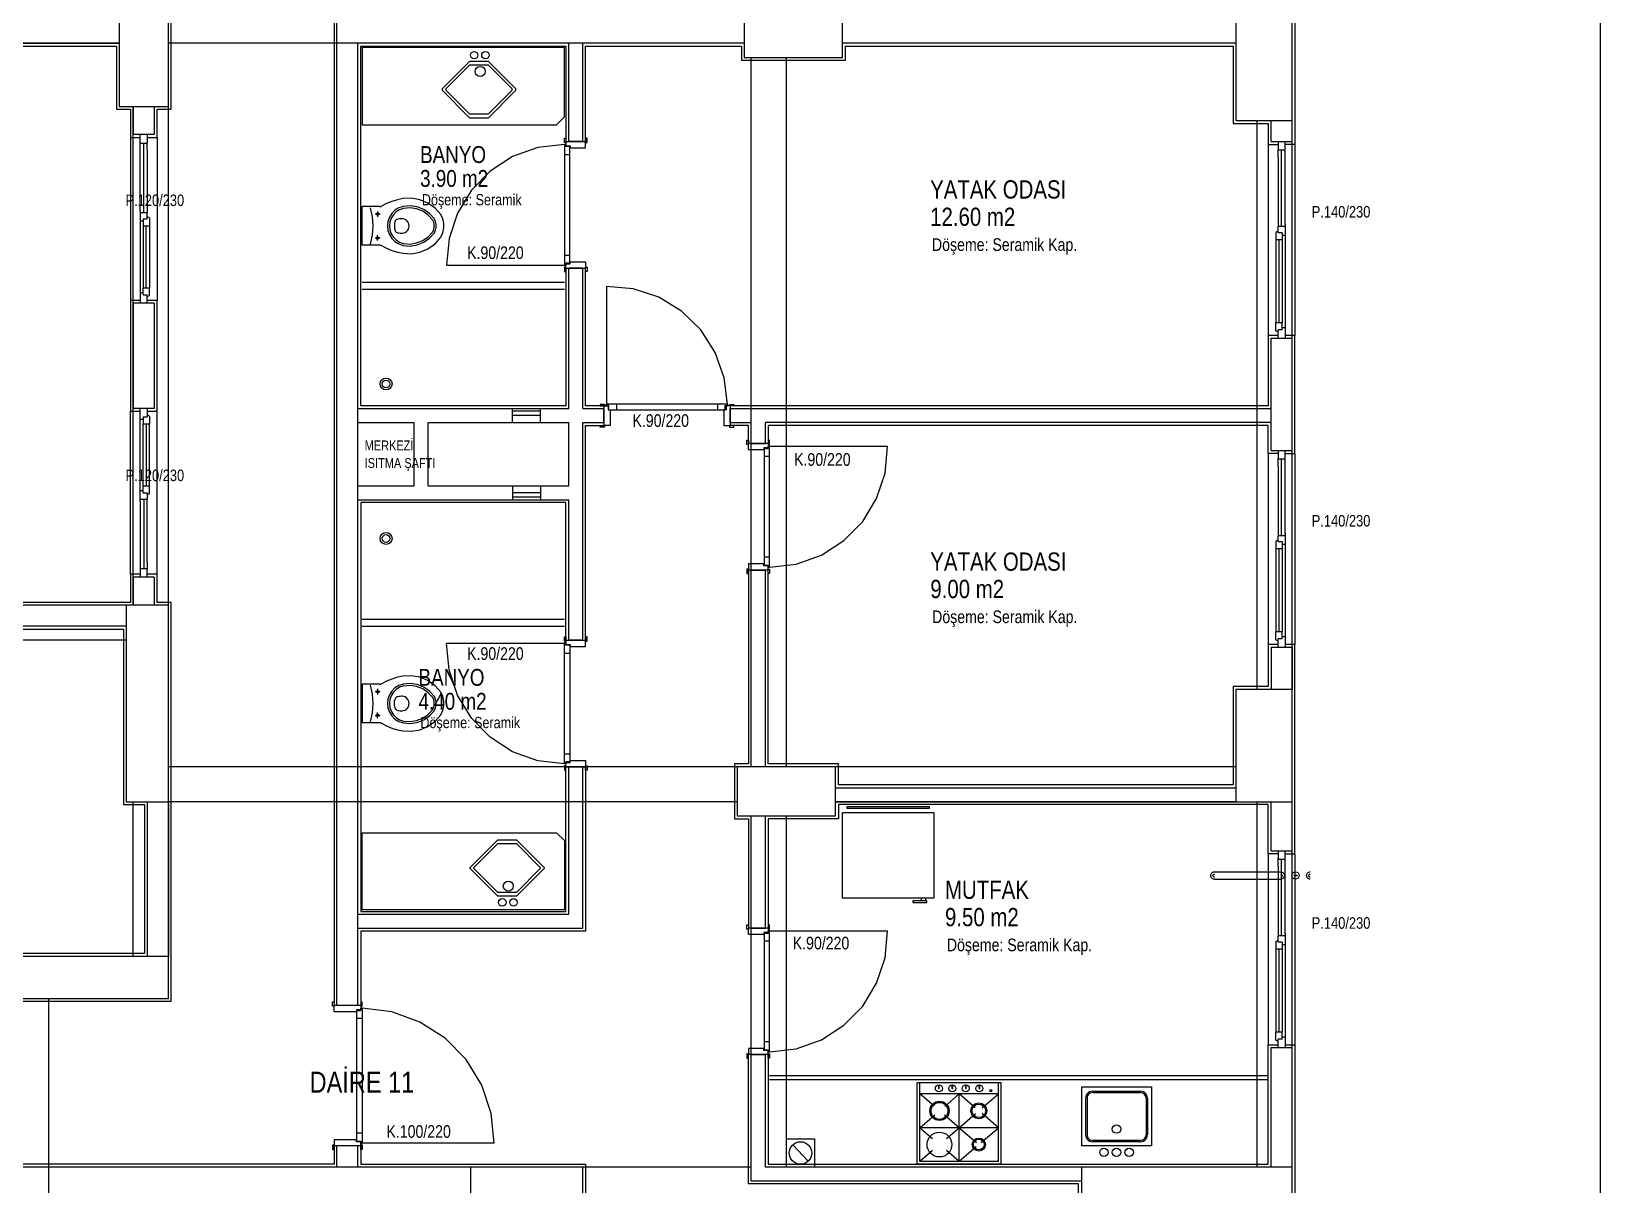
# Model space of a CAD drawing. Header units: centimetres. Extents: x 0 to 12847, y -30 to 2970.
# Drawn here: x 2948.4 to 3227.7, y 1325.6 to 1530.8 of the extents above; entities that cross this region are included whole.
import ezdxf

# ---------------------------------------------------------------- set-up
doc = ezdxf.new("R2010")
doc.units = ezdxf.units.CM
doc.layers.add('SCOTT-CERCEVE', color=7, linetype='CONTINUOUS')
doc.layers.add('SCOTT-MIMARI', color=8, linetype='CONTINUOUS')
doc.styles.get("Standard").update_dxf_attribs({"font": 'arial.ttf', "width": 0.8})

msp = doc.modelspace()

# ---------------------------------------------------------------- linework, layer by layer
at = {"layer": 'SCOTT-CERCEVE'}
msp.add_line((3227.7, 0), (3227.7, 2970), dxfattribs=at)
at = {"layer": 'SCOTT-MIMARI'}
for p, q in [((2967.8, 1498.97), (2967.8, 1512.47)), ((2967.8, 1510.97), (2969.05, 1510.97)), ((2968.42, 1498.59), (2968.42, 1510.97)), ((2969.05, 1512.47), (2969.05, 1510.97)), ((2969.05, 1509.72), (2969.05, 1511.13)), ((3043.3, 1511.08), (3043.3, 1511.84)), ((3043.3, 1511.84), (3043.55, 1511.84)), ((3043.55, 1511.08), (3043.3, 1511.08)), ((3043.55, 1511.84), (3043.55, 1511.08)), ((3043.55, 1511.22), (3043.55, 1510.47)), ((3043.55, 1511.22), (3047.05, 1511.22)), ((3047.34, 1511.85), (3047.05, 1511.85)), ((3047.05, 1511.85), (3047.05, 1511.08)), ((3047.05, 1510.09), (3047.05, 1511.22)), ((3047.05, 1511.08), (3047.34, 1511.08)), ((3047.34, 1511.08), (3047.34, 1511.85)), ((3170.3, 1511.22), (3170.3, 1509.72)), ((3171.55, 1496.47), (3171.55, 1511.22)), ((2969.05, 1509.72), (2969.05, 1498.59)), ((3043.3, 1510.72), (3043.3, 1489.22)), ((3043.55, 1510.72), (3043.3, 1510.72)), ((3043.3, 1508.93), (3044.26, 1508.93)), ((3043.53, 1510.34), (3043.53, 1510.72)), ((3044.26, 1510.34), (3043.53, 1510.34)), ((3043.55, 1510.47), (3044.3, 1510.47)), ((3044.26, 1489.6), (3044.26, 1510.34)), ((3044.3, 1510.47), (3044.3, 1510.09)), ((3044.3, 1510.09), (3047.05, 1510.09)), ((3170.3, 1508.47), (3170.3, 1509.88)), ((3171.55, 1509.72), (3170.3, 1509.72)), ((3170.3, 1508.47), (3170.3, 1496.09)), ((3170.92, 1496.09), (3170.92, 1509.72)), ((2967.8, 1498.97), (2967.8, 1497.09)), ((2967.8, 1498.59), (2969.05, 1498.59)), ((2968.3, 1497.09), (2967.8, 1497.09)), ((2968.3, 1497.47), (2968.3, 1496.22)), ((2968.3, 1497.47), (2969.05, 1497.47)), ((2969.05, 1497.47), (2969.05, 1498.59)), ((2969.42, 1497.63), (2969.42, 1496.22)), ((3007.3, 1492.78), (3007.3, 1499.65)), ((3010.44, 1499.65), (3007.3, 1499.65)), ((3009.58, 1498.35), (3010.51, 1498.35)), ((3010.05, 1498.81), (3010.05, 1497.83)), ((2968.3, 1496.22), (2968.3, 1485.22)), ((2968.3, 1496.22), (2969.42, 1496.22)), ((2968.86, 1485.22), (2968.86, 1496.22)), ((2969.42, 1496.22), (2969.42, 1485.22)), ((3010.05, 1493.62), (3010.05, 1494.6)), ((3013.07, 1496.76), (3013.07, 1495.68)), ((3169.92, 1495.13), (3169.92, 1493.72)), ((3170.3, 1494.97), (3170.3, 1496.09)), ((3171.55, 1496.09), (3170.3, 1496.09)), ((3171.05, 1494.97), (3170.3, 1494.97)), ((3171.05, 1494.97), (3171.05, 1493.72)), ((3171.05, 1494.59), (3171.55, 1494.59)), ((3171.55, 1496.47), (3171.55, 1494.59)), ((3010.44, 1492.78), (3007.3, 1492.78)), ((3009.58, 1494.09), (3010.51, 1494.09)), ((3169.92, 1493.72), (3169.92, 1478.97)), ((3171.05, 1493.72), (3169.92, 1493.72)), ((3170.49, 1478.97), (3170.49, 1493.72)), ((3171.05, 1493.72), (3171.05, 1478.97)), ((3022.3, 1489.22), (3043.3, 1489.22)), ((3043.3, 1491), (3044.26, 1491)), ((3043.55, 1489.22), (3043.3, 1489.22)), ((3043.3, 1488.86), (3043.3, 1488.09)), ((3043.55, 1488.86), (3043.3, 1488.86)), ((3043.53, 1489.6), (3043.53, 1489.22)), ((3044.26, 1489.6), (3043.53, 1489.6)), ((3043.55, 1489.47), (3044.3, 1489.47)), ((3043.55, 1488.72), (3043.55, 1489.47)), ((3043.55, 1488.09), (3043.55, 1488.86)), ((3043.55, 1488.72), (3047.05, 1488.72)), ((3044.3, 1489.47), (3044.3, 1489.84)), ((3044.3, 1489.84), (3047.05, 1489.84)), ((3047.05, 1489.84), (3047.05, 1488.72)), ((3047.05, 1488.86), (3047.34, 1488.86)), ((3047.05, 1488.08), (3047.05, 1488.86)), ((3047.34, 1488.86), (3047.34, 1488.08)), ((3043.3, 1488.09), (3043.55, 1488.09)), ((3047.34, 1488.08), (3047.05, 1488.08)), ((2967.8, 1484.34), (2968.3, 1484.34)), ((2967.8, 1484.34), (2967.8, 1482.47)), ((2968.3, 1483.97), (2968.3, 1485.22)), ((2968.3, 1485.22), (2969.42, 1485.22)), ((2968.3, 1483.97), (2969.05, 1483.97)), ((2969.05, 1482.47), (2969.05, 1483.97)), ((2969.42, 1483.81), (2969.42, 1485.22)), ((3050.8, 1485.46), (3050.8, 1464.47)), ((3169.92, 1477.56), (3169.92, 1478.97)), ((3171.05, 1478.97), (3169.92, 1478.97)), ((3170.3, 1476.22), (3170.3, 1477.72)), ((3171.05, 1477.72), (3170.3, 1477.72)), ((3171.05, 1477.72), (3171.05, 1478.97)), ((3171.55, 1478.09), (3171.05, 1478.09)), ((3171.55, 1478.09), (3171.55, 1476.22)), ((2967.8, 1461.84), (2967.8, 1463.72)), ((2969.05, 1463.72), (2969.05, 1462.22)), ((3050.44, 1464.46), (3049.67, 1464.46)), ((3049.67, 1464.46), (3049.67, 1464.22)), ((3049.67, 1464.22), (3050.44, 1464.22)), ((3050.3, 1464.22), (3050.3, 1460.72)), ((3050.3, 1464.22), (3051.05, 1464.22)), ((3050.44, 1464.22), (3050.44, 1464.46)), ((3072.3, 1464.47), (3050.8, 1464.47)), ((3050.8, 1464.22), (3050.8, 1464.47)), ((3051.18, 1464.23), (3050.8, 1464.23)), ((3051.05, 1464.22), (3051.05, 1463.47)), ((3051.05, 1463.47), (3051.42, 1463.47)), ((3051.18, 1463.5), (3051.18, 1464.23)), ((3051.18, 1463.5), (3071.92, 1463.5)), ((3051.42, 1463.47), (3051.42, 1460.72)), ((3052.58, 1464.47), (3052.58, 1463.5)), ((3070.51, 1464.47), (3070.51, 1463.5)), ((3071.67, 1463.47), (3071.67, 1460.72)), ((3072.05, 1463.47), (3071.67, 1463.47)), ((3071.92, 1463.5), (3071.92, 1464.23)), ((3071.92, 1464.23), (3072.3, 1464.23)), ((3072.8, 1464.22), (3072.05, 1464.22)), ((3072.05, 1464.22), (3072.05, 1463.47)), ((3072.3, 1464.22), (3072.3, 1464.47)), ((3072.66, 1464.46), (3073.42, 1464.46)), ((3072.66, 1464.22), (3072.66, 1464.46)), ((3073.42, 1464.22), (3072.66, 1464.22)), ((3072.8, 1464.22), (3072.8, 1460.72)), ((3073.42, 1464.46), (3073.42, 1464.22)), ((2967.8, 1461.84), (2968.3, 1461.84)), ((2968.3, 1462.22), (2968.3, 1460.97)), ((2968.3, 1462.22), (2969.05, 1462.22)), ((2968.3, 1449.97), (2968.3, 1460.97)), ((2968.3, 1460.97), (2969.42, 1460.97)), ((2968.86, 1460.97), (2968.86, 1449.97)), ((2969.42, 1462.38), (2969.42, 1460.97)), ((2969.42, 1449.97), (2969.42, 1460.97)), ((3049.66, 1460.43), (3049.66, 1460.72)), ((3049.66, 1460.72), (3050.44, 1460.72)), ((3051.42, 1460.72), (3050.3, 1460.72)), ((3050.44, 1460.72), (3050.44, 1460.43)), ((3071.67, 1460.72), (3072.8, 1460.72)), ((3072.66, 1460.72), (3072.66, 1460.43)), ((3073.44, 1460.72), (3072.66, 1460.72)), ((3073.44, 1460.43), (3073.44, 1460.72)), ((3050.44, 1460.43), (3049.66, 1460.43)), ((3072.66, 1460.43), (3073.44, 1460.43)), ((3075.76, 1458.1), (3076.05, 1458.1)), ((3075.76, 1457.33), (3075.76, 1458.1)), ((3076.05, 1458.1), (3076.05, 1457.33)), ((3079.55, 1458.09), (3079.55, 1457.33)), ((3079.79, 1458.09), (3079.55, 1458.09)), ((3079.79, 1457.33), (3079.79, 1458.09)), ((3076.05, 1457.33), (3075.76, 1457.33)), ((3076.05, 1456.34), (3076.05, 1457.47)), ((3079.55, 1457.47), (3076.05, 1457.47)), ((3078.8, 1456.34), (3076.05, 1456.34)), ((3078.8, 1456.72), (3078.8, 1456.34)), ((3079.55, 1456.72), (3078.8, 1456.72)), ((3078.83, 1456.59), (3078.83, 1435.85)), ((3078.83, 1456.59), (3079.56, 1456.59)), ((3079.8, 1455.18), (3078.83, 1455.18)), ((3079.55, 1457.47), (3079.55, 1456.72)), ((3079.55, 1457.33), (3079.79, 1457.33)), ((3079.55, 1456.97), (3079.8, 1456.97)), ((3079.56, 1456.59), (3079.56, 1456.97)), ((3079.8, 1435.47), (3079.8, 1456.97)), ((3100.8, 1456.97), (3079.8, 1456.97)), ((3170.3, 1456.22), (3170.3, 1454.72)), ((3171.55, 1441.47), (3171.55, 1456.22)), ((3170.3, 1453.47), (3170.3, 1454.88)), ((3171.55, 1454.72), (3170.3, 1454.72)), ((3170.3, 1453.47), (3170.3, 1441.09)), ((3170.92, 1441.09), (3170.92, 1454.72)), ((2968.3, 1448.72), (2968.3, 1449.97)), ((2968.3, 1449.97), (2969.42, 1449.97)), ((2969.42, 1448.56), (2969.42, 1449.97)), ((2967.8, 1447.22), (2967.8, 1449.09)), ((2968.3, 1449.09), (2967.8, 1449.09)), ((2967.8, 1447.59), (2969.05, 1447.59)), ((2967.8, 1447.22), (2967.8, 1433.72)), ((2968.3, 1448.72), (2969.05, 1448.72)), ((2968.42, 1447.59), (2968.42, 1435.22)), ((2969.05, 1448.72), (2969.05, 1447.59)), ((2969.05, 1436.47), (2969.05, 1447.59)), ((3170.3, 1439.97), (3170.3, 1441.09)), ((3171.55, 1441.09), (3170.3, 1441.09)), ((3171.55, 1441.47), (3171.55, 1439.59)), ((3169.92, 1440.13), (3169.92, 1438.72)), ((3169.92, 1438.72), (3169.92, 1423.97)), ((3171.05, 1438.72), (3169.92, 1438.72)), ((3171.05, 1439.97), (3170.3, 1439.97)), ((3170.49, 1423.97), (3170.49, 1438.72)), ((3171.05, 1439.97), (3171.05, 1438.72)), ((3171.05, 1439.59), (3171.55, 1439.59)), ((3171.05, 1438.72), (3171.05, 1423.97)), ((2969.05, 1436.47), (2969.05, 1435.06)), ((3076.05, 1436.09), (3076.05, 1434.97)), ((3078.8, 1436.09), (3076.05, 1436.09)), ((3078.8, 1435.72), (3078.8, 1436.09)), ((3079.55, 1435.72), (3078.8, 1435.72)), ((3079.8, 1437.25), (3078.83, 1437.25)), ((3078.83, 1435.85), (3079.56, 1435.85)), ((3079.55, 1434.97), (3079.55, 1435.72)), ((3079.56, 1435.85), (3079.56, 1435.47)), ((2967.8, 1435.22), (2969.05, 1435.22)), ((2969.05, 1433.72), (2969.05, 1435.22)), ((3076.05, 1435.11), (3075.76, 1435.11)), ((3075.76, 1435.11), (3075.76, 1434.33)), ((3075.76, 1434.33), (3076.05, 1434.33)), ((3076.05, 1434.33), (3076.05, 1435.11)), ((3079.55, 1434.97), (3076.05, 1434.97)), ((3079.55, 1435.47), (3079.8, 1435.47)), ((3079.55, 1434.34), (3079.55, 1435.11)), ((3079.55, 1435.11), (3079.79, 1435.11)), ((3079.79, 1434.34), (3079.55, 1434.34)), ((3079.79, 1435.11), (3079.79, 1434.34)), ((3022.3, 1421.97), (3043.3, 1421.97)), ((3043.3, 1422.33), (3043.3, 1423.09)), ((3043.3, 1423.09), (3043.55, 1423.09)), ((3043.55, 1422.33), (3043.3, 1422.33)), ((3043.3, 1400.47), (3043.3, 1421.97)), ((3043.55, 1421.97), (3043.3, 1421.97)), ((3043.53, 1421.59), (3043.53, 1421.97)), ((3044.26, 1421.59), (3043.53, 1421.59)), ((3043.55, 1423.09), (3043.55, 1422.33)), ((3043.55, 1422.47), (3047.05, 1422.47)), ((3043.55, 1422.47), (3043.55, 1421.72)), ((3043.55, 1421.72), (3044.3, 1421.72)), ((3044.26, 1421.59), (3044.26, 1400.85)), ((3044.3, 1421.72), (3044.3, 1421.34)), ((3047.34, 1423.1), (3047.05, 1423.1)), ((3047.05, 1423.1), (3047.05, 1422.33)), ((3047.05, 1421.34), (3047.05, 1422.47)), ((3047.05, 1422.33), (3047.34, 1422.33)), ((3047.34, 1422.33), (3047.34, 1423.1)), ((3169.92, 1422.56), (3169.92, 1423.97)), ((3171.05, 1423.97), (3169.92, 1423.97)), ((3170.3, 1421.22), (3170.3, 1422.72)), ((3171.05, 1422.72), (3170.3, 1422.72)), ((3171.05, 1422.72), (3171.05, 1423.97)), ((3171.55, 1423.09), (3171.05, 1423.09)), ((3171.55, 1423.09), (3171.55, 1421.22)), ((3043.3, 1420.18), (3044.26, 1420.18)), ((3044.3, 1421.34), (3047.05, 1421.34)), ((3007.3, 1414.65), (3007.3, 1407.78)), ((3010.44, 1414.65), (3007.3, 1414.65)), ((3009.58, 1413.35), (3010.51, 1413.35)), ((3010.05, 1413.81), (3010.05, 1412.83)), ((3013.07, 1410.68), (3013.07, 1411.76)), ((3010.44, 1407.78), (3007.3, 1407.78)), ((3009.58, 1409.09), (3010.51, 1409.09)), ((3010.05, 1408.62), (3010.05, 1409.6)), ((3043.3, 1402.25), (3044.26, 1402.25)), ((3043.55, 1400.47), (3043.3, 1400.47)), ((3043.3, 1400.11), (3043.3, 1399.34)), ((3043.55, 1400.11), (3043.3, 1400.11)), ((3043.3, 1399.34), (3043.55, 1399.34)), ((3044.26, 1400.85), (3043.53, 1400.85)), ((3043.53, 1400.85), (3043.53, 1400.47)), ((3043.55, 1399.97), (3043.55, 1400.72)), ((3043.55, 1400.72), (3044.3, 1400.72)), ((3043.55, 1399.34), (3043.55, 1400.11)), ((3043.55, 1399.97), (3047.05, 1399.97)), ((3044.3, 1401.09), (3047.05, 1401.09)), ((3044.3, 1400.72), (3044.3, 1401.09)), ((3047.05, 1401.09), (3047.05, 1399.97)), ((3047.05, 1400.11), (3047.34, 1400.11)), ((3047.05, 1399.33), (3047.05, 1400.11)), ((3047.34, 1399.33), (3047.05, 1399.33)), ((3047.34, 1400.11), (3047.34, 1399.33)), ((3092.77, 1376.58), (3092.77, 1391.83)), ((3092.77, 1391.83), (3109.02, 1391.83)), ((3108.27, 1392.83), (3093.52, 1392.83)), ((3093.52, 1392.83), (3093.52, 1392.58)), ((3093.52, 1392.58), (3108.27, 1392.58)), ((3108.27, 1392.58), (3108.27, 1392.83)), ((3109.02, 1391.83), (3109.02, 1376.58)), ((3170.3, 1384.97), (3170.3, 1383.47)), ((3170.3, 1382.22), (3170.3, 1383.63)), ((3171.55, 1383.47), (3170.3, 1383.47)), ((3170.92, 1369.84), (3170.92, 1383.47)), ((3171.55, 1370.22), (3171.55, 1384.97)), ((3158.97, 1381.26), (3170.78, 1381.26)), ((3158.97, 1379.95), (3170.78, 1379.95)), ((3170.3, 1382.22), (3170.3, 1369.84)), ((3105.27, 1376.08), (3105.27, 1375.83)), ((3107.77, 1376.08), (3105.27, 1376.08)), ((3105.27, 1375.83), (3107.77, 1375.83)), ((3106.77, 1376.58), (3106.77, 1376.08)), ((3107.52, 1376.58), (3107.52, 1376.08)), ((3107.77, 1375.83), (3107.77, 1376.08)), ((3075.76, 1371.85), (3076.05, 1371.85)), ((3075.76, 1371.08), (3075.76, 1371.85)), ((3076.05, 1371.85), (3076.05, 1371.08)), ((3079.55, 1371.84), (3079.55, 1371.08)), ((3079.79, 1371.84), (3079.55, 1371.84)), ((3079.79, 1371.08), (3079.79, 1371.84)), ((3076.05, 1371.08), (3075.76, 1371.08)), ((3076.05, 1370.09), (3076.05, 1371.22)), ((3079.55, 1371.22), (3076.05, 1371.22)), ((3078.8, 1370.09), (3076.05, 1370.09)), ((3078.8, 1370.47), (3078.8, 1370.09)), ((3079.55, 1370.47), (3078.8, 1370.47)), ((3078.83, 1370.34), (3078.83, 1349.6)), ((3078.83, 1370.34), (3079.56, 1370.34)), ((3079.8, 1368.93), (3078.83, 1368.93)), ((3079.55, 1371.22), (3079.55, 1370.47)), ((3079.55, 1371.08), (3079.79, 1371.08)), ((3079.55, 1370.72), (3079.8, 1370.72)), ((3079.56, 1370.34), (3079.56, 1370.72)), ((3079.8, 1349.22), (3079.8, 1370.72)), ((3100.8, 1370.72), (3079.8, 1370.72)), ((3169.92, 1368.88), (3169.92, 1367.47)), ((3170.3, 1368.72), (3170.3, 1369.84)), ((3171.55, 1369.84), (3170.3, 1369.84)), ((3171.05, 1368.72), (3170.3, 1368.72)), ((3171.05, 1368.72), (3171.05, 1367.47)), ((3171.55, 1370.22), (3171.55, 1368.34)), ((3169.92, 1367.47), (3169.92, 1352.72)), ((3171.05, 1367.47), (3169.92, 1367.47)), ((3170.49, 1352.72), (3170.49, 1367.47)), ((3171.05, 1368.34), (3171.55, 1368.34)), ((3171.05, 1367.47), (3171.05, 1352.72)), ((3002.01, 1358.1), (3002.3, 1358.1)), ((3002.01, 1357.33), (3002.01, 1358.1)), ((3002.3, 1357.33), (3002.01, 1357.33)), ((3002.3, 1358.1), (3002.3, 1357.33)), ((3002.3, 1356.34), (3002.3, 1357.47)), ((3007.05, 1357.47), (3002.3, 1357.47)), ((3007.05, 1358.09), (3007.05, 1357.33)), ((3007.29, 1358.09), (3007.05, 1358.09)), ((3007.05, 1357.47), (3007.05, 1356.72)), ((3007.05, 1357.33), (3007.29, 1357.33)), ((3007.29, 1357.33), (3007.29, 1358.09)), ((3006.3, 1356.34), (3002.3, 1356.34)), ((3007.05, 1356.72), (3006.3, 1356.72)), ((3006.3, 1356.72), (3006.3, 1356.34)), ((3006.33, 1333.35), (3006.33, 1356.59)), ((3006.33, 1356.59), (3007.06, 1356.59)), ((3007.3, 1355.18), (3006.33, 1355.18)), ((3007.05, 1356.97), (3007.3, 1356.97)), ((3007.06, 1356.59), (3007.06, 1356.97)), ((3007.3, 1356.97), (3007.3, 1332.97)), ((3169.92, 1351.31), (3169.92, 1352.72)), ((3171.05, 1352.72), (3169.92, 1352.72)), ((3171.05, 1351.47), (3171.05, 1352.72)), ((3171.55, 1351.84), (3171.05, 1351.84)), ((3171.55, 1351.84), (3171.55, 1349.97)), ((3076.05, 1349.84), (3076.05, 1348.72)), ((3078.8, 1349.84), (3076.05, 1349.84)), ((3078.8, 1349.47), (3078.8, 1349.84)), ((3079.55, 1349.47), (3078.8, 1349.47)), ((3079.8, 1351), (3078.83, 1351)), ((3078.83, 1349.6), (3079.56, 1349.6)), ((3079.55, 1348.72), (3079.55, 1349.47)), ((3079.55, 1349.22), (3079.8, 1349.22)), ((3079.56, 1349.6), (3079.56, 1349.22)), ((3170.3, 1349.97), (3170.3, 1351.47)), ((3171.05, 1351.47), (3170.3, 1351.47)), ((3076.05, 1348.86), (3075.76, 1348.86)), ((3075.76, 1348.86), (3075.76, 1348.08)), ((3075.76, 1348.08), (3076.05, 1348.08)), ((3076.05, 1348.08), (3076.05, 1348.86)), ((3079.55, 1348.72), (3076.05, 1348.72)), ((3079.55, 1348.09), (3079.55, 1348.86)), ((3079.55, 1348.86), (3079.79, 1348.86)), ((3079.79, 1348.09), (3079.55, 1348.09)), ((3079.79, 1348.86), (3079.79, 1348.09)), ((3168.55, 1344.97), (3079.8, 1344.97)), ((3121.04, 1343.72), (3106.04, 1343.72)), ((3106.54, 1341.72), (3106.54, 1343.72)), ((3109.86, 1343.34), (3109.86, 1342.72)), ((3110, 1342.72), (3110, 1343.34)), ((3112.26, 1343.34), (3112.26, 1342.72)), ((3112.39, 1342.72), (3112.39, 1343.34)), ((3114.66, 1343.34), (3114.66, 1342.72)), ((3114.79, 1342.72), (3114.79, 1343.34)), ((3117.05, 1343.34), (3117.05, 1342.72)), ((3117.19, 1342.72), (3117.19, 1343.34)), ((3120.54, 1329.72), (3120.54, 1343.72)), ((3121.04, 1329.22), (3121.04, 1343.72)), ((3109.1, 1339.53), (3106.54, 1341.72)), ((3120.54, 1341.72), (3106.54, 1341.72)), ((3106.54, 1329.72), (3106.54, 1341.72)), ((3109.86, 1342.72), (3110, 1342.72)), ((3110.97, 1339.51), (3113.54, 1341.72)), ((3112.26, 1342.72), (3112.39, 1342.72)), ((3116.38, 1339.28), (3113.54, 1341.72)), ((3113.54, 1329.72), (3113.54, 1341.72)), ((3114.66, 1342.72), (3114.79, 1342.72)), ((3117.05, 1342.72), (3117.19, 1342.72)), ((3117.66, 1339.25), (3120.54, 1341.72)), ((3135.3, 1342.97), (3135.3, 1332.47)), ((3135.3, 1342.97), (3147.8, 1342.97)), ((3136.05, 1340.97), (3136.05, 1334.47)), ((3136.3, 1340.97), (3136.3, 1334.47)), ((3137.3, 1342.22), (3145.8, 1342.22)), ((3137.3, 1341.97), (3145.8, 1341.97)), ((3146.8, 1340.97), (3146.8, 1334.47)), ((3147.05, 1340.97), (3147.05, 1334.47)), ((3147.8, 1342.97), (3147.8, 1332.47)), ((3106.54, 1335.72), (3109.2, 1337.99)), ((3113.54, 1335.72), (3110.93, 1337.96)), ((3113.54, 1335.72), (3116.47, 1338.22)), ((3120.54, 1335.72), (3117.62, 1338.22)), ((3106.54, 1335.72), (3108.78, 1333.8)), ((3120.54, 1335.72), (3106.54, 1335.72)), ((3111.3, 1333.8), (3113.54, 1335.72)), ((3113.54, 1335.72), (3116.6, 1333.1)), ((3117.44, 1333.06), (3120.54, 1335.72)), ((3002.3, 1332.61), (3002.01, 1332.61)), ((3002.01, 1332.61), (3002.01, 1331.83)), ((3002.3, 1333.59), (3002.3, 1332.47)), ((3006.3, 1333.59), (3002.3, 1333.59)), ((3002.3, 1331.83), (3002.3, 1332.61)), ((3007.05, 1332.47), (3002.3, 1332.47)), ((3006.3, 1333.22), (3006.3, 1333.59)), ((3007.05, 1333.22), (3006.3, 1333.22)), ((3007.3, 1334.75), (3006.33, 1334.75)), ((3006.33, 1333.35), (3007.06, 1333.35)), ((3007.05, 1332.47), (3007.05, 1333.22)), ((3007.05, 1332.97), (3007.3, 1332.97)), ((3007.05, 1331.84), (3007.05, 1332.61)), ((3007.05, 1332.61), (3007.29, 1332.61)), ((3007.06, 1333.35), (3007.06, 1332.97)), ((3007.29, 1332.61), (3007.29, 1331.84)), ((3030.8, 1332.97), (3007.3, 1332.97)), ((3116.59, 1332.33), (3113.54, 1329.72)), ((3147.8, 1332.47), (3135.3, 1332.47)), ((3145.8, 1333.47), (3137.3, 1333.47)), ((3145.8, 1333.22), (3137.3, 1333.22)), ((3002.01, 1331.83), (3002.3, 1331.83)), ((3007.29, 1331.84), (3007.05, 1331.84)), ((3108.78, 1331.64), (3106.54, 1329.72)), ((3120.54, 1329.72), (3106.54, 1329.72)), ((3113.54, 1329.72), (3111.3, 1331.64)), ((3121.04, 1329.22), (3106.04, 1329.22))]:
    msp.add_line(p, q, dxfattribs=at)
for points in [[(3002.3, 1703.72), (3002.3, 1357.47)], [(3002.8, 1357.47), (3002.8, 1703.72)], [(2801.55, 1547.97), (2799.8, 1547.97), (2799.8, 1528.22), (2963.55, 1528.22)], [(3171.55, 1547.97), (3173.3, 1547.97), (3173.3, 1510.72), (3171.55, 1510.72)], [(2972.8, 1537.47), (2964.05, 1537.47), (2964.05, 1517.47), (2972.8, 1517.47), (2972.8, 1537.47)], [(2969.05, 1511.97), (2970.8, 1511.97), (2970.8, 1516.97), (2973.3, 1516.97), (2973.3, 1537.97), (2970.8, 1537.97)], [(3092.8, 1534.97), (3075.3, 1534.97), (3075.3, 1526.22), (3092.8, 1526.22), (3092.8, 1534.97)], [(3172.8, 1534.97), (3162.8, 1534.97), (3162.8, 1514.97), (3172.8, 1514.97), (3172.8, 1534.97)], [(2964.05, 1528.72), (2820.3, 1528.72)], [(2820.3, 1528.72), (2964.05, 1528.72)], [(2963.55, 1528.22), (2963.55, 1516.97), (2966.05, 1516.97), (2966.05, 1511.97), (2967.8, 1511.97)], [(3075.3, 1528.72), (2972.8, 1528.72)], [(3006.55, 1357.47), (3006.55, 1528.72)], [(3075.3, 1528.72), (3006.55, 1528.72)], [(3043.55, 1488.72), (3043.55, 1464.22), (3007.05, 1464.22), (3007.05, 1528.22), (3043.55, 1528.22), (3043.55, 1511.22)], [(3007.3, 1514.22), (3041.9, 1514.22), (3043.3, 1515.61), (3043.3, 1527.97), (3007.3, 1527.97), (3007.3, 1514.22), (3007.3, 1514.22)], [(3044.05, 1511.22), (3044.05, 1528.72)], [(3046.55, 1511.22), (3046.55, 1528.72)], [(3047.05, 1511.22), (3047.05, 1528.22), (3074.8, 1528.22), (3074.8, 1525.72), (3093.3, 1525.72), (3093.3, 1528.22), (3162.3, 1528.22), (3162.3, 1514.47), (3168.55, 1514.47), (3168.55, 1510.72), (3170.3, 1510.72)], [(3162.8, 1528.72), (3092.8, 1528.72)], [(3162.8, 1528.72), (3092.8, 1528.72)], [(3034.66, 1520.38), (3034.66, 1520.6), (3029.76, 1525.5), (3026.42, 1525.5), (3021.52, 1520.6), (3021.52, 1520.38), (3026.42, 1515.47), (3029.76, 1515.47), (3034.66, 1520.38)], [(3076.55, 1399.97), (3076.55, 1526.22)], [(3082.8, 1399.97), (3082.8, 1526.22)], [(3034, 1520.38), (3034, 1520.6), (3029.76, 1524.83), (3026.42, 1524.83), (3022.18, 1520.6), (3022.18, 1520.38), (3026.42, 1516.14), (3029.76, 1516.14), (3034, 1520.38)], [(2966.55, 1428.72), (2966.55, 1517.47)], [(2966.55, 1517.47), (2966.55, 1512.47)], [(2970.3, 1517.47), (2970.3, 1512.47)], [(2972.8, 1428.72), (2972.8, 1517.47)], [(3166.55, 1413.72), (3166.55, 1514.97)], [(3169.05, 1511.22), (3169.05, 1514.97)], [(3172.8, 1413.72), (3172.8, 1514.97)], [(3172.8, 1511.22), (3172.8, 1514.97)], [(2966.05, 1511.97), (2966.05, 1482.97)], [(2970.3, 1512.47), (2966.55, 1512.47)], [(2970.8, 1511.97), (2970.8, 1482.97)], [(3046.55, 1511.22), (3044.05, 1511.22)], [(3169.05, 1511.22), (3172.8, 1511.22)], [(3043.3, 1510.72), (3038.56, 1510.16), (3034.07, 1508.55), (3030.06, 1505.98), (3026.73, 1502.57), (3024.25, 1498.49), (3022.75, 1493.97), (3022.3, 1489.22)], [(3168.55, 1510.72), (3168.55, 1476.72)], [(3173.3, 1510.72), (3173.3, 1476.72)], [(3010.44, 1499.65), (3010.52, 1499.66), (3010.59, 1499.67), (3010.66, 1499.69), (3010.72, 1499.73)], [(3014.56, 1501.08), (3013.56, 1500.88), (3012.58, 1500.58), (3011.63, 1500.2), (3010.72, 1499.73)], [(3021.28, 1498.23), (3020.26, 1499.39), (3019, 1500.29), (3017.58, 1500.89), (3016.05, 1501.15), (3014.51, 1501.07)], [(3020.14, 1497.46), (3019.29, 1498.41), (3018.25, 1499.13), (3017.07, 1499.6), (3015.82, 1499.79), (3014.55, 1499.68)], [(2967.8, 1497.09), (2967.8, 1484.34)], [(2969.42, 1497.63), (2969.05, 1497.84)], [(3008.76, 1492.97), (3009.13, 1494.58), (3009.25, 1496.22), (3009.13, 1497.86), (3008.76, 1499.46)], [(3014.56, 1499.68), (3013.81, 1499.42), (3013.13, 1499), (3012.57, 1498.43), (3012.14, 1497.76), (3011.87, 1497.01), (3011.78, 1496.21)], [(3014.64, 1499.34), (3013.96, 1499.1), (3013.35, 1498.72), (3012.85, 1498.21), (3012.46, 1497.6), (3012.22, 1496.93), (3012.14, 1496.21)], [(3013.62, 1497.43), (3013.47, 1497.38), (3013.34, 1497.3), (3013.23, 1497.19), (3013.14, 1497.06), (3013.09, 1496.91), (3013.07, 1496.76)], [(3014.49, 1497.5), (3014.27, 1497.5), (3014.05, 1497.49), (3013.83, 1497.47), (3013.62, 1497.43)], [(3015.66, 1496.23), (3015.62, 1496.51), (3015.53, 1496.78), (3015.38, 1497.02), (3015.17, 1497.22), (3014.93, 1497.38), (3014.66, 1497.47), (3014.38, 1497.5)], [(3019.85, 1497.26), (3019.06, 1498.14), (3018.08, 1498.82), (3016.98, 1499.26), (3015.81, 1499.43), (3014.62, 1499.33)], [(3019.84, 1495.16), (3020.03, 1495.56), (3020.13, 1495.99), (3020.13, 1496.44), (3020.03, 1496.87), (3019.84, 1497.27)], [(3020.14, 1494.97), (3020.37, 1495.44), (3020.48, 1495.95), (3020.48, 1496.48), (3020.37, 1496.99), (3020.14, 1497.46)], [(3021.28, 1494.21), (3021.66, 1494.97), (3021.85, 1495.79), (3021.85, 1496.64), (3021.66, 1497.47), (3021.28, 1498.23)], [(3011.78, 1496.22), (3011.87, 1495.43), (3012.14, 1494.67), (3012.57, 1494), (3013.13, 1493.44), (3013.81, 1493.01), (3014.56, 1492.75)], [(3012.14, 1496.22), (3012.22, 1495.51), (3012.46, 1494.83), (3012.85, 1494.22), (3013.35, 1493.72), (3013.96, 1493.33), (3014.64, 1493.1)], [(3013.07, 1495.68), (3013.09, 1495.52), (3013.14, 1495.37), (3013.23, 1495.24), (3013.34, 1495.13), (3013.47, 1495.05), (3013.62, 1495)], [(3013.62, 1495), (3013.83, 1494.96), (3014.05, 1494.94), (3014.27, 1494.93), (3014.49, 1494.94)], [(3014.38, 1494.93), (3014.66, 1494.96), (3014.93, 1495.06), (3015.17, 1495.21), (3015.38, 1495.41), (3015.53, 1495.65), (3015.62, 1495.92), (3015.66, 1496.2)], [(3014.51, 1491.36), (3016.05, 1491.28), (3017.58, 1491.54), (3019, 1492.14), (3020.26, 1493.05), (3021.28, 1494.21)], [(3014.55, 1492.75), (3015.82, 1492.64), (3017.07, 1492.83), (3018.25, 1493.3), (3019.29, 1494.03), (3020.14, 1494.97)], [(3014.62, 1493.1), (3015.81, 1493), (3016.98, 1493.18), (3018.08, 1493.61), (3019.06, 1494.29), (3019.85, 1495.18)], [(3169.92, 1495.13), (3170.3, 1495.34)], [(3171.55, 1494.59), (3171.55, 1478.09)], [(3010.72, 1492.71), (3010.66, 1492.74), (3010.59, 1492.76), (3010.52, 1492.78), (3010.44, 1492.78)], [(3010.72, 1492.71), (3011.63, 1492.24), (3012.58, 1491.85), (3013.56, 1491.56), (3014.56, 1491.35)], [(3043.4, 1488.98), (3043.4, 1489.14), (3043.4, 1488.98)], [(3044.05, 1463.72), (3044.05, 1488.72)], [(3046.55, 1488.72), (3044.05, 1488.72)], [(3046.55, 1463.72), (3046.55, 1488.72)], [(3050.3, 1464.22), (3047.05, 1464.22), (3047.05, 1488.72)], [(3007.3, 1486.22), (3043.3, 1486.22)], [(2966.05, 1482.97), (2966.05, 1463.22), (2967.8, 1463.22)], [(2967.8, 1482.97), (2966.05, 1482.97)], [(2969.42, 1483.81), (2969.05, 1483.59)], [(2969.05, 1463.22), (2970.8, 1463.22), (2970.8, 1482.97), (2969.05, 1482.97)], [(3007.3, 1484.97), (3043.3, 1484.97)], [(3072.3, 1464.47), (3071.74, 1469.2), (3070.13, 1473.69), (3067.56, 1477.71), (3064.15, 1481.04), (3060.07, 1483.52), (3055.55, 1485.02), (3050.8, 1485.46)], [(2966.55, 1482.47), (2966.55, 1463.72)], [(2970.3, 1482.47), (2966.55, 1482.47)], [(2970.3, 1482.47), (2970.3, 1463.72)], [(3169.92, 1477.56), (3170.3, 1477.34)], [(3170.3, 1476.72), (3168.55, 1476.72), (3168.55, 1464.22), (3072.8, 1464.22)], [(3169.05, 1456.22), (3169.05, 1476.22)], [(3169.05, 1476.22), (3172.8, 1476.22)], [(3171.55, 1455.72), (3173.3, 1455.72), (3173.3, 1476.72), (3171.55, 1476.72)], [(3172.8, 1456.22), (3172.8, 1476.22)], [(2970.3, 1463.72), (2966.55, 1463.72)], [(3006.55, 1463.72), (3044.05, 1463.72)], [(3034.05, 1461.22), (3034.05, 1463.72)], [(3039.05, 1461.22), (3039.05, 1463.72)], [(3046.55, 1463.72), (3050.3, 1463.72)], [(3050.3, 1461.22), (3050.3, 1463.72)], [(3050.57, 1464.36), (3050.72, 1464.36), (3050.57, 1464.36)], [(3072.8, 1463.72), (3169.05, 1463.72)], [(3072.8, 1461.22), (3072.8, 1463.72)], [(2966.05, 1434.22), (2966.05, 1463.22)], [(2967.8, 1449.09), (2967.8, 1461.84)], [(2969.42, 1462.38), (2969.05, 1462.59)], [(2970.8, 1434.22), (2970.8, 1463.22)], [(3006.55, 1461.22), (3016.55, 1461.22)], [(3016.55, 1449.97), (3016.55, 1461.22)], [(3019.05, 1449.97), (3019.05, 1461.22)], [(3019.05, 1461.22), (3044.05, 1461.22)], [(3039.05, 1463.22), (3034.05, 1463.22)], [(3039.05, 1462.47), (3034.05, 1462.47)], [(3044.05, 1449.97), (3044.05, 1461.22)], [(3046.55, 1422.47), (3046.55, 1461.22)], [(3046.55, 1461.22), (3050.3, 1461.22)], [(3047.05, 1422.47), (3047.05, 1460.72), (3050.3, 1460.72)], [(3072.8, 1461.22), (3076.55, 1461.22)], [(3076.05, 1457.47), (3076.05, 1460.72), (3072.8, 1460.72)], [(3076.55, 1457.47), (3076.55, 1461.22)], [(3079.05, 1457.47), (3079.05, 1461.22)], [(3169.05, 1461.22), (3079.05, 1461.22)], [(3170.3, 1455.72), (3168.55, 1455.72), (3168.55, 1460.72), (3079.55, 1460.72), (3079.55, 1457.47)], [(3076.55, 1457.47), (3079.05, 1457.47)], [(3079.69, 1457.2), (3079.69, 1457.05), (3079.69, 1457.2)], [(3079.8, 1435.47), (3084.53, 1436.02), (3089.02, 1437.63), (3093.04, 1440.21), (3096.37, 1443.62), (3098.85, 1447.69), (3100.35, 1452.22), (3100.8, 1456.97)], [(3168.55, 1455.72), (3168.55, 1421.72)], [(3169.05, 1456.22), (3172.8, 1456.22)], [(3173.3, 1455.72), (3173.3, 1421.72)], [(3006.55, 1449.97), (3016.55, 1449.97)], [(3019.05, 1449.97), (3044.05, 1449.97)], [(3034.05, 1449.97), (3034.05, 1447.47)], [(3039.05, 1449.97), (3039.05, 1447.47)], [(2969.42, 1448.56), (2969.05, 1448.34)], [(3006.55, 1447.47), (3044.05, 1447.47)], [(3043.55, 1422.47), (3043.55, 1446.97), (3007.05, 1446.97), (3007.05, 1374.22), (3043.55, 1374.22), (3043.55, 1399.97)], [(3039.05, 1448.72), (3034.05, 1448.72)], [(3039.05, 1447.97), (3034.05, 1447.97)], [(3044.05, 1422.47), (3044.05, 1447.47)], [(3169.92, 1440.13), (3170.3, 1440.34)], [(3171.55, 1439.59), (3171.55, 1423.09)], [(2967.8, 1434.22), (2966.05, 1434.22), (2966.05, 1429.22), (2886.05, 1429.22), (2886.05, 1427.47)], [(2886.05, 1426.22), (2886.05, 1424.47), (2964.8, 1424.47), (2964.8, 1393.22), (2968.55, 1393.22), (2968.55, 1366.72), (2944.8, 1366.72), (2944.8, 1362.97), (2887.3, 1362.97), (2887.3, 1358.22), (2973.3, 1358.22), (2973.3, 1429.22), (2970.8, 1429.22), (2970.8, 1434.22), (2969.05, 1434.22)], [(2966.55, 1433.72), (2966.55, 1428.72)], [(2970.3, 1433.72), (2966.55, 1433.72)], [(2970.3, 1433.72), (2970.3, 1428.72)], [(3076.05, 1434.97), (3076.05, 1400.47), (3073.55, 1400.47), (3073.55, 1390.72), (3076.05, 1390.72), (3076.05, 1371.22)], [(3076.55, 1399.97), (3076.55, 1434.97)], [(3076.55, 1434.97), (3079.05, 1434.97)], [(3079.05, 1399.97), (3079.05, 1434.97)], [(3170.3, 1421.72), (3168.55, 1421.72), (3168.55, 1414.22), (3162.3, 1414.22), (3162.3, 1396.72), (3092.05, 1396.72), (3092.05, 1400.47), (3079.55, 1400.47), (3079.55, 1434.97)], [(2965.3, 1428.72), (2860.3, 1428.72)], [(2965.3, 1428.72), (2886.55, 1428.72)], [(2972.8, 1428.72), (2965.3, 1428.72), (2965.3, 1393.72), (2972.8, 1393.72), (2972.8, 1428.72)], [(2965.3, 1424.97), (2886.55, 1424.97)], [(3007.3, 1426.22), (3043.3, 1426.22)], [(3007.3, 1424.97), (3043.3, 1424.97)], [(2965.3, 1422.47), (2860.3, 1422.47)], [(3043.3, 1400.47), (3038.56, 1401.02), (3034.07, 1402.63), (3030.06, 1405.21), (3026.73, 1408.62), (3024.25, 1412.69), (3022.75, 1417.22), (3022.3, 1421.97)], [(3043.4, 1422.2), (3043.4, 1422.05), (3043.4, 1422.2)], [(3046.55, 1422.47), (3044.05, 1422.47)], [(3169.92, 1422.56), (3170.3, 1422.34)], [(3171.55, 1384.47), (3173.3, 1384.47), (3173.3, 1421.72), (3171.55, 1421.72)], [(3169.05, 1421.22), (3172.8, 1421.22)], [(3169.05, 1421.22), (3169.05, 1413.72)], [(3172.8, 1421.22), (3172.8, 1413.72)], [(3014.56, 1416.08), (3013.56, 1415.88), (3012.58, 1415.58), (3011.63, 1415.2), (3010.72, 1414.73)], [(3021.28, 1413.23), (3020.26, 1414.39), (3019, 1415.29), (3017.58, 1415.89), (3016.05, 1416.15), (3014.51, 1416.07)], [(3008.76, 1407.97), (3009.13, 1409.58), (3009.25, 1411.22), (3009.13, 1412.86), (3008.76, 1414.46)], [(3010.44, 1414.65), (3010.52, 1414.66), (3010.59, 1414.67), (3010.66, 1414.69), (3010.72, 1414.73)], [(3014.56, 1414.68), (3013.81, 1414.42), (3013.13, 1414), (3012.57, 1413.43), (3012.14, 1412.76), (3011.87, 1412.01), (3011.78, 1411.21)], [(3014.64, 1414.34), (3013.96, 1414.1), (3013.35, 1413.72), (3012.85, 1413.21), (3012.46, 1412.6), (3012.22, 1411.93), (3012.14, 1411.21)], [(3020.14, 1412.46), (3019.29, 1413.41), (3018.25, 1414.13), (3017.07, 1414.6), (3015.82, 1414.79), (3014.55, 1414.68)], [(3019.85, 1412.26), (3019.06, 1413.14), (3018.08, 1413.82), (3016.98, 1414.26), (3015.81, 1414.43), (3014.62, 1414.33)], [(3021.28, 1409.21), (3021.66, 1409.97), (3021.85, 1410.79), (3021.85, 1411.64), (3021.66, 1412.47), (3021.28, 1413.23)], [(3172.8, 1413.72), (3162.8, 1413.72), (3162.8, 1393.72), (3172.8, 1393.72), (3172.8, 1413.72)], [(3011.78, 1411.22), (3011.87, 1410.43), (3012.14, 1409.67), (3012.57, 1409), (3013.13, 1408.44), (3013.81, 1408.01), (3014.56, 1407.75)], [(3012.14, 1411.22), (3012.22, 1410.51), (3012.46, 1409.83), (3012.85, 1409.22), (3013.35, 1408.72), (3013.96, 1408.33), (3014.64, 1408.1)], [(3013.62, 1412.43), (3013.47, 1412.38), (3013.34, 1412.3), (3013.23, 1412.19), (3013.14, 1412.06), (3013.09, 1411.91), (3013.07, 1411.76)], [(3013.07, 1410.68), (3013.09, 1410.52), (3013.14, 1410.37), (3013.23, 1410.24), (3013.34, 1410.13), (3013.47, 1410.05), (3013.62, 1410)], [(3014.49, 1412.5), (3014.27, 1412.5), (3014.05, 1412.49), (3013.83, 1412.47), (3013.62, 1412.43)], [(3015.66, 1411.23), (3015.62, 1411.51), (3015.53, 1411.78), (3015.38, 1412.02), (3015.17, 1412.22), (3014.93, 1412.38), (3014.66, 1412.47), (3014.38, 1412.5)], [(3014.38, 1409.93), (3014.66, 1409.96), (3014.93, 1410.06), (3015.17, 1410.21), (3015.38, 1410.41), (3015.53, 1410.65), (3015.62, 1410.92), (3015.66, 1411.2)], [(3019.84, 1410.16), (3020.03, 1410.56), (3020.13, 1410.99), (3020.13, 1411.44), (3020.03, 1411.87), (3019.84, 1412.27)], [(3020.14, 1409.97), (3020.37, 1410.44), (3020.48, 1410.95), (3020.48, 1411.48), (3020.37, 1411.99), (3020.14, 1412.46)], [(3010.72, 1407.71), (3010.66, 1407.74), (3010.59, 1407.76), (3010.52, 1407.78), (3010.44, 1407.78)], [(3010.72, 1407.71), (3011.63, 1407.24), (3012.58, 1406.85), (3013.56, 1406.56), (3014.56, 1406.35)], [(3013.62, 1410), (3013.83, 1409.96), (3014.05, 1409.94), (3014.27, 1409.93), (3014.49, 1409.94)], [(3014.51, 1406.36), (3016.05, 1406.28), (3017.58, 1406.54), (3019, 1407.14), (3020.26, 1408.05), (3021.28, 1409.21)], [(3014.55, 1407.75), (3015.82, 1407.64), (3017.07, 1407.83), (3018.25, 1408.3), (3019.29, 1409.03), (3020.14, 1409.97)], [(3014.62, 1408.1), (3015.81, 1408), (3016.98, 1408.18), (3018.08, 1408.61), (3019.06, 1409.29), (3019.85, 1410.18)], [(3074.05, 1399.97), (2972.8, 1399.97)], [(3047.05, 1399.97), (3047.05, 1370.72), (3007.05, 1370.72), (3007.05, 1357.47)], [(3044.05, 1373.72), (3044.05, 1399.97)], [(3046.55, 1399.97), (3044.05, 1399.97)], [(3046.55, 1371.22), (3046.55, 1399.97)], [(3091.55, 1399.97), (3074.05, 1399.97), (3074.05, 1391.22), (3091.55, 1391.22), (3091.55, 1399.97)], [(3076.55, 1399.97), (3076.55, 1399.97)], [(3079.05, 1399.97), (3079.05, 1399.97)], [(3162.8, 1399.97), (3091.55, 1399.97)], [(2966.55, 1366.22), (2966.55, 1393.72)], [(2969.05, 1393.72), (2969.05, 1366.22)], [(2972.8, 1366.22), (2972.8, 1393.72)], [(3074.05, 1393.72), (2972.8, 1393.72)], [(2972.8, 1393.72), (2972.8, 1366.22)], [(3091.55, 1396.22), (3162.8, 1396.22)], [(3162.8, 1393.72), (3091.55, 1393.72)], [(3091.55, 1393.72), (3162.8, 1393.72)], [(3166.55, 1328.72), (3166.55, 1393.72)], [(3169.05, 1384.97), (3169.05, 1393.72)], [(3172.8, 1328.72), (3172.8, 1393.72)], [(3172.8, 1384.97), (3172.8, 1393.72)], [(3076.55, 1328.72), (3076.55, 1391.22)], [(3076.55, 1371.22), (3076.55, 1391.22)], [(3079.05, 1371.22), (3079.05, 1391.22)], [(3170.3, 1384.47), (3168.55, 1384.47), (3168.55, 1393.22), (3092.05, 1393.22), (3092.05, 1390.72), (3079.55, 1390.72), (3079.55, 1371.22)], [(3082.8, 1328.72), (3082.8, 1391.22)], [(3007.3, 1388.22), (3041.9, 1388.22), (3043.3, 1386.82), (3043.3, 1374.47), (3007.3, 1374.47), (3007.3, 1388.22), (3007.3, 1388.22)], [(3039.66, 1382.06), (3039.66, 1381.84), (3034.76, 1376.93), (3031.42, 1376.93), (3026.52, 1381.84), (3026.52, 1382.06), (3031.42, 1386.96), (3034.76, 1386.96), (3039.66, 1382.06)], [(3039, 1382.06), (3039, 1381.84), (3034.76, 1377.6), (3031.42, 1377.6), (3027.18, 1381.84), (3027.18, 1382.06), (3031.42, 1386.29), (3034.76, 1386.29), (3039, 1382.06)], [(3168.55, 1384.47), (3168.55, 1350.47)], [(3169.05, 1384.97), (3172.8, 1384.97)], [(3173.3, 1384.47), (3173.3, 1350.47)], [(3158.97, 1379.95), (3158.83, 1379.96), (3158.7, 1380), (3158.58, 1380.07), (3158.48, 1380.16), (3158.4, 1380.28), (3158.34, 1380.4), (3158.32, 1380.53), (3158.32, 1380.67), (3158.34, 1380.81), (3158.4, 1380.93), (3158.48, 1381.04), (3158.58, 1381.13), (3158.7, 1381.2), (3158.83, 1381.25), (3158.97, 1381.26)], [(3158.97, 1380.28), (3158.64, 1380.6), (3158.97, 1380.93)], [(3170.78, 1381.26), (3170.92, 1381.25), (3171.05, 1381.2), (3171.17, 1381.13), (3171.27, 1381.04), (3171.35, 1380.93), (3171.41, 1380.81), (3171.43, 1380.67), (3171.43, 1380.53), (3171.41, 1380.4), (3171.35, 1380.28), (3171.27, 1380.16), (3171.17, 1380.07), (3171.05, 1380), (3170.92, 1379.96), (3170.78, 1379.95)], [(3170.78, 1380.93), (3171.11, 1380.6)], [(3171.11, 1380.6), (3170.78, 1380.28)], [(3173.73, 1380.6), (3173.08, 1380.6), (3173.73, 1380.6)], [(3176.03, 1379.95), (3175.89, 1379.96), (3175.76, 1380), (3175.65, 1380.07), (3175.54, 1380.16), (3175.46, 1380.28), (3175.41, 1380.4), (3175.38, 1380.53), (3175.38, 1380.67), (3175.41, 1380.81), (3175.46, 1380.93), (3175.54, 1381.04), (3175.65, 1381.13), (3175.76, 1381.2), (3175.89, 1381.25), (3176.03, 1381.26)], [(3176.03, 1380.28), (3175.7, 1380.6), (3176.03, 1380.93)], [(3109.02, 1376.58), (3092.77, 1376.58)], [(3006.55, 1373.72), (3044.05, 1373.72)], [(3006.55, 1371.22), (3046.55, 1371.22)], [(3076.55, 1371.22), (3079.05, 1371.22)], [(3079.69, 1370.95), (3079.69, 1370.8), (3079.69, 1370.95)], [(3079.8, 1349.22), (3084.53, 1349.77), (3089.02, 1351.38), (3093.04, 1353.96), (3096.37, 1357.37), (3098.85, 1361.44), (3100.35, 1365.97), (3100.8, 1370.72)], [(3169.92, 1368.88), (3170.3, 1369.09)], [(2972.8, 1366.22), (2945.3, 1366.22), (2945.3, 1358.72), (2972.8, 1358.72), (2972.8, 1366.22)], [(3171.55, 1368.34), (3171.55, 1351.84)], [(2951.55, 1328.72), (2951.55, 1358.72)], [(3006.55, 1357.47), (3002.8, 1357.47)], [(3030.8, 1332.97), (3030.26, 1338.26), (3028.56, 1343.3), (3025.78, 1347.84), (3022.06, 1351.64), (3017.58, 1354.51), (3012.58, 1356.32), (3007.3, 1356.97)], [(3079.55, 1348.72), (3079.55, 1329.22), (3168.55, 1329.22), (3168.55, 1350.47), (3170.3, 1350.47)], [(3171.55, 1350.47), (3173.3, 1350.47), (3173.3, 1321.97), (3144.55, 1321.97), (3144.55, 1296.97)], [(3169.05, 1328.72), (3169.05, 1349.97)], [(3169.05, 1349.97), (3172.8, 1349.97)], [(3169.92, 1351.31), (3170.3, 1351.09)], [(3172.8, 1328.72), (3172.8, 1349.97)], [(3139.8, 1296.97), (3139.8, 1321.97), (3134.8, 1321.97), (3134.8, 1325.72), (3076.05, 1325.72), (3076.05, 1348.72)], [(3076.55, 1326.22), (3076.55, 1348.72)], [(3076.55, 1348.72), (3079.05, 1348.72)], [(3079.05, 1328.72), (3079.05, 1348.72)], [(3168.55, 1344.22), (3079.8, 1344.22)], [(3106.04, 1329.22), (3106.04, 1343.72)], [(3137.3, 1342.22), (3137.02, 1342.19), (3136.76, 1342.09), (3136.52, 1341.94), (3136.32, 1341.75), (3136.17, 1341.51), (3136.08, 1341.24), (3136.05, 1340.97)], [(3137.3, 1341.97), (3137.08, 1341.94), (3136.86, 1341.87), (3136.67, 1341.75), (3136.52, 1341.59), (3136.4, 1341.4), (3136.32, 1341.19), (3136.3, 1340.97)], [(3147.05, 1340.97), (3147.02, 1341.24), (3146.92, 1341.51), (3146.78, 1341.75), (3146.58, 1341.94), (3146.34, 1342.09), (3146.08, 1342.19), (3145.8, 1342.22)], [(3146.8, 1340.97), (3146.77, 1341.19), (3146.7, 1341.4), (3146.58, 1341.59), (3146.42, 1341.75), (3146.23, 1341.87), (3146.02, 1341.94), (3145.8, 1341.97)], [(3002.3, 1332.47), (3002.3, 1329.22), (2944.8, 1329.22), (2944.8, 1326.72), (2941.55, 1326.72)], [(3002.8, 1328.72), (3002.8, 1332.47)], [(3006.55, 1332.47), (3002.8, 1332.47)], [(3006.55, 1328.72), (3006.55, 1332.47)], [(3007.05, 1332.47), (3007.05, 1329.22), (3047.05, 1329.22), (3047.05, 1185.47), (3090.8, 1185.47), (3090.8, 1183.72)], [(3007.19, 1332.73), (3007.19, 1332.89), (3007.19, 1332.73)], [(3082.8, 1328.72), (3082.8, 1333.72), (3087.8, 1333.72), (3087.8, 1328.72), (3082.8, 1328.72)], [(3083.94, 1332.69), (3086.66, 1329.75)], [(3136.05, 1334.47), (3136.08, 1334.19), (3136.17, 1333.92), (3136.32, 1333.69), (3136.52, 1333.49), (3136.76, 1333.34), (3137.02, 1333.25), (3137.3, 1333.22)], [(3136.3, 1334.47), (3136.32, 1334.24), (3136.4, 1334.03), (3136.52, 1333.84), (3136.67, 1333.68), (3136.86, 1333.57), (3137.08, 1333.49), (3137.3, 1333.47)], [(3145.8, 1333.47), (3146.02, 1333.49), (3146.23, 1333.57), (3146.42, 1333.68), (3146.58, 1333.84), (3146.7, 1334.03), (3146.77, 1334.24), (3146.8, 1334.47)], [(3145.8, 1333.22), (3146.08, 1333.25), (3146.34, 1333.34), (3146.58, 1333.49), (3146.78, 1333.69), (3146.92, 1333.92), (3147.02, 1334.19), (3147.05, 1334.47)], [(2951.55, 1328.72), (2945.3, 1328.72), (2945.3, 1282.47), (2951.55, 1282.47), (2951.55, 1328.72)], [(3026.55, 1328.72), (2951.55, 1328.72)], [(3002.8, 1328.72), (2951.55, 1328.72)], [(3026.55, 1328.72), (3006.55, 1328.72)], [(3046.55, 1328.72), (3026.55, 1328.72), (3026.55, 1318.72), (3046.55, 1318.72), (3046.55, 1328.72)], [(3076.55, 1328.72), (3046.55, 1328.72)], [(3135.3, 1328.72), (3079.05, 1328.72)], [(3135.3, 1328.72), (3082.8, 1328.72)], [(3172.8, 1328.72), (3135.3, 1328.72), (3135.3, 1322.47), (3172.8, 1322.47), (3172.8, 1328.72)], [(3135.3, 1326.22), (3076.55, 1326.22)]]:
    msp.add_lwpolyline(points, dxfattribs=at)
for centre, radius in [((3027.23, 1526.61), 0.668), ((3029.23, 1526.61), 0.668), ((3028.3, 1523.72), 0.891), ((3010.05, 1498.35), 0.206), ((3010.05, 1494.09), 0.206), ((3011.55, 1468.09), 1.06), ((3011.55, 1468.09), 0.688), ((3011.55, 1440.59), 1.06), ((3011.55, 1440.59), 0.688), ((3010.05, 1413.35), 0.206), ((3010.05, 1409.09), 0.206), ((3173.41, 1380.6), 0.656), ((3033.3, 1378.72), 0.891), ((3032.23, 1375.82), 0.668), ((3034.23, 1375.82), 0.668), ((3109.93, 1342.72), 0.625), ((3112.33, 1342.72), 0.625), ((3114.72, 1342.72), 0.625), ((3117.12, 1342.72), 0.625), ((3119.19, 1342.32), 0.188), ((3110.04, 1338.72), 1.71), ((3110.04, 1338.72), 1.51), ((3117.04, 1338.72), 1.41), ((3117.04, 1338.72), 1.21), ((3141.55, 1335.47), 0.75), ((3085.3, 1331.22), 2), ((3110.04, 1332.72), 2.21), ((3117.04, 1332.72), 1.16), ((3117.04, 1332.72), 0.96), ((3139.3, 1331.34), 0.75), ((3141.55, 1331.34), 0.75), ((3143.8, 1331.34), 0.75)]:
    msp.add_circle(centre, radius, dxfattribs=at)

# ---------------------------------------------------------------- texts
at = {"layer": 'SCOTT-MIMARI', "width": 0.8}
for s, height, p in [('BANYO', 3, (3017.6, 1507.42)), ('3.90 m2', 3, (3017.6, 1503.17)), ('YATAK ODASI', 3.25, (3108.38, 1501.09)), ('P.120/230', 2.048, (2965.18, 1499.76)), ('Döşeme: Seramik', 2, (3017.92, 1499.88)), ('P.140/230', 2.048, (3176.29, 1497.71)), ('12.60 m2', 3.25, (3108.38, 1496.22)), ('Döşeme: Seramik Kap.', 2.25, (3108.7, 1491.77)), ('K.90/220', 2.25, (3025.97, 1490.33)), ('K.90/220', 2.25, (3055.4, 1460.45)), ('MERKEZİ', 1.75, (3007.73, 1456.28)), ('K.90/220', 2.25, (3084.16, 1453.53)), ('P.120/230', 2.048, (2965.18, 1450.8)), ('ISITMA ŞAFTI', 1.75, (3007.73, 1453.14)), ('P.140/230', 2.048, (3176.29, 1442.72)), ('YATAK ODASI', 3.25, (3108.41, 1434.85)), ('9.00 m2', 3.25, (3108.41, 1429.98)), ('Döşeme: Seramik Kap.', 2.25, (3108.73, 1425.53)), ('K.90/220', 2.25, (3025.97, 1418.98)), ('BANYO', 3, (3017.32, 1414.37)), ('4.40 m2', 3, (3017.32, 1410.11)), ('Döşeme: Seramik', 2, (3017.65, 1406.83)), ('MUTFAK', 3.25, (3111.02, 1376.45)), ('9.50 m2', 3.25, (3111.02, 1371.58)), ('P.140/230', 2.048, (3176.29, 1371.13)), ('K.90/220', 2.25, (3083.92, 1367.46)), ('Döşeme: Seramik Kap.', 2.25, (3111.35, 1367.13)), ('DAİRE 11', 3.75, (2997.94, 1341.94)), ('K.100/220', 2.25, (3011.61, 1333.92))]:
    msp.add_text(s, height=height, dxfattribs=at).set_placement(p)

doc.saveas('drawing.dxf')
